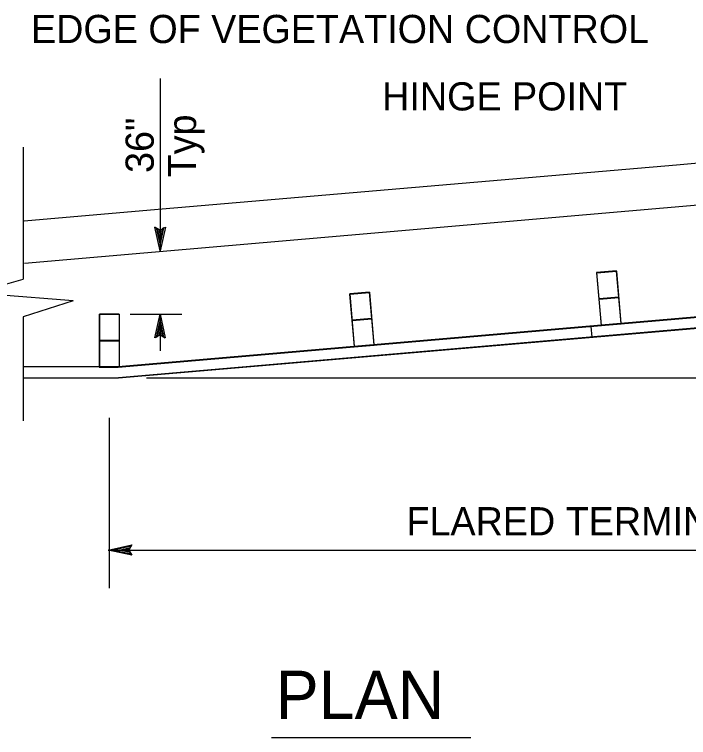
# Model space of a CAD drawing. Extents: x -893 to 867, y -474 to 712.
# Drawn here: x -365.8 to -198.4, y -132 to 47.7 of the extents above; entities that cross this region are included whole.
import ezdxf

# ---------------------------------------------------------------- set-up
doc = ezdxf.new("R2010")
doc.units = 0
for name, color, linetype in [('56 Stage 3 Anno', 7, 'Continuous'), ('57 Undefined', 7, 'Continuous'), ('60 Nongeo Data', 7, 'Continuous')]:
    doc.layers.add(name, color=color, linetype=linetype)

msp = doc.modelspace()

# ---------------------------------------------------------------- linework, layer by layer
at = {"layer": '56 Stage 3 Anno'}
for p, q in [((-329.64, 31.75), (-329.64, -11.06)), ((-363.62, 14.72), (-363.62, -14.52)), ((-363.62, 14.72), (-363.62, -18.1)), ((-375.96, -21.55), (-363.62, -18.1)), ((-351.23, -23.47), (-375.96, -21.55)), ((-351.23, -23.47), (-363.62, -27.49)), ((-337.08, -26.8), (-324.27, -26.8)), ((-329.64, -26.8), (-329.64, -35.87)), ((-363.62, -27.49), (-363.62, -53.32)), ((-363.62, -30.41), (-363.62, -53.32)), ((-342.23, -52.56), (-342.23, -94.83)), ((-342.53, -85.38), (48.39, -85.38))]:
    msp.add_line(p, q, dxfattribs=at)
for points in [[(-328.32, -5.15), (-329.64, -11.06), (-330.94, -5.15), (-330.6, -5.36), (-329.64, -9.69), (-328.67, -5.36), (-329.01, -5.57), (-329.63, -8.34), (-330.25, -5.57), (-329.9, -5.78), (-329.63, -6.98), (-329.36, -5.78), (-329.64, -5.94), (-330.94, -5.15), (-329.64, -5.94)], [(-330.95, -32.7), (-329.64, -26.8), (-328.33, -32.7), (-328.68, -32.49), (-329.63, -28.16), (-330.6, -32.49), (-330.26, -32.28), (-329.64, -29.51), (-329.02, -32.28), (-329.37, -32.07), (-329.64, -30.87), (-329.91, -32.08), (-329.64, -31.91), (-328.33, -32.7), (-329.64, -31.91)], [(-336.63, -86.7), (-342.53, -85.38), (-336.63, -84.07), (-336.84, -84.42), (-341.16, -85.38), (-336.83, -86.35), (-337.04, -86), (-339.81, -85.38), (-337.05, -84.77), (-337.26, -85.12), (-338.45, -85.38), (-337.25, -85.65), (-337.41, -85.38), (-336.63, -84.07), (-337.41, -85.38)]]:
    msp.add_lwpolyline(points, close=True, dxfattribs=at)
at = {"layer": '57 Undefined'}
msp.add_line((-302.01, -131.96), (-252.52, -131.96), dxfattribs=at)
at = {"layer": '60 Nongeo Data'}
for p, q in [((-42.25, 24.35), (-201.46, 10.24)), ((-86.9, 9.66), (-363.33, -14.17)), ((-201.46, 10.24), (-331.98, -0.99)), ((-331.98, -0.99), (-363.35, -3.68)), ((-0.18, -10.6), (-340.07, -39.89)), ((-340.06, -39.94), (-0.18, -10.64)), ((0.04, -13.29), (-339.97, -42.6)), ((-339.97, -42.64), (0.05, -13.33)), ((-339.79, -26.8), (-339.79, -39.87)), ((-339.74, -39.86), (-339.74, -26.8)), ((-222.72, -29.82), (-222.48, -32.52)), ((-342.18, -39.89), (-363.62, -39.89)), ((-340.07, -39.89), (-344.73, -39.89)), ((-344.73, -39.94), (-340.06, -39.94)), ((-363.62, -42.64), (-339.97, -42.64)), ((-333.02, -42.64), (301.69, -42.64))]:
    msp.add_line(p, q, dxfattribs=at)
for points in [[(-216.32, -16.06), (-221.25, -16.48), (-221.2, -16.52), (-216.32, -16.1)], [(-215.18, -29.15), (-216.3, -16.08), (-216.34, -16.08), (-215.22, -29.15)], [(-221.25, -16.48), (-220.12, -29.57), (-220.08, -29.57), (-221.2, -16.52)], [(-277.63, -21.34), (-282.56, -21.77), (-282.51, -21.81), (-277.63, -21.39)], [(-276.49, -34.43), (-277.61, -21.36), (-277.65, -21.37), (-276.53, -34.44)], [(-282.56, -21.77), (-281.43, -34.86), (-281.39, -34.86), (-282.51, -21.81)], [(-220.66, -23.06), (-215.76, -22.64), (-215.76, -22.59), (-220.66, -23.02)], [(-344.71, -26.77), (-344.71, -39.91), (-344.66, -39.91), (-344.66, -26.82)], [(-339.77, -26.77), (-344.71, -26.77), (-344.66, -26.82), (-339.77, -26.82)], [(-281.97, -28.34), (-277.07, -27.92), (-277.07, -27.88), (-281.97, -28.3)], [(-220.14, -29.6), (-215.23, -29.17), (-215.24, -29.13), (-220.14, -29.56)], [(-220.1, -29.59), (-215.19, -29.17), (-215.2, -29.13), (-220.1, -29.55)], [(-344.69, -33.38), (-339.77, -33.38), (-339.77, -33.33), (-344.69, -33.33)], [(-281.45, -34.88), (-276.54, -34.46), (-276.55, -34.42), (-281.45, -34.84)], [(-281.41, -34.88), (-276.5, -34.46), (-276.51, -34.42), (-281.41, -34.84)]]:
    msp.add_lwpolyline(points, close=True, dxfattribs=at)

# ---------------------------------------------------------------- texts
at = {"layer": '57 Undefined'}
for s, height, p in [('EDGE OF VEGETATION CONTROL', 7, (-361.67, 40.55)), ('HINGE POINT', 7, (-274.5, 23.81)), ('FLARED TERMINAL SYSTEM END TREATMENT', 7, (-268.47, -81.73)), ('PLAN', 12, (-300.96, -127.36))]:
    msp.add_text(s, height=height, dxfattribs=at).set_placement(p)
for s, p in [('36"', (-331.2, 8.29)), ('Typ', (-320.7, 7.2))]:
    msp.add_text(s, height=7, rotation=90, dxfattribs=at).set_placement(p)

doc.saveas('drawing.dxf')
